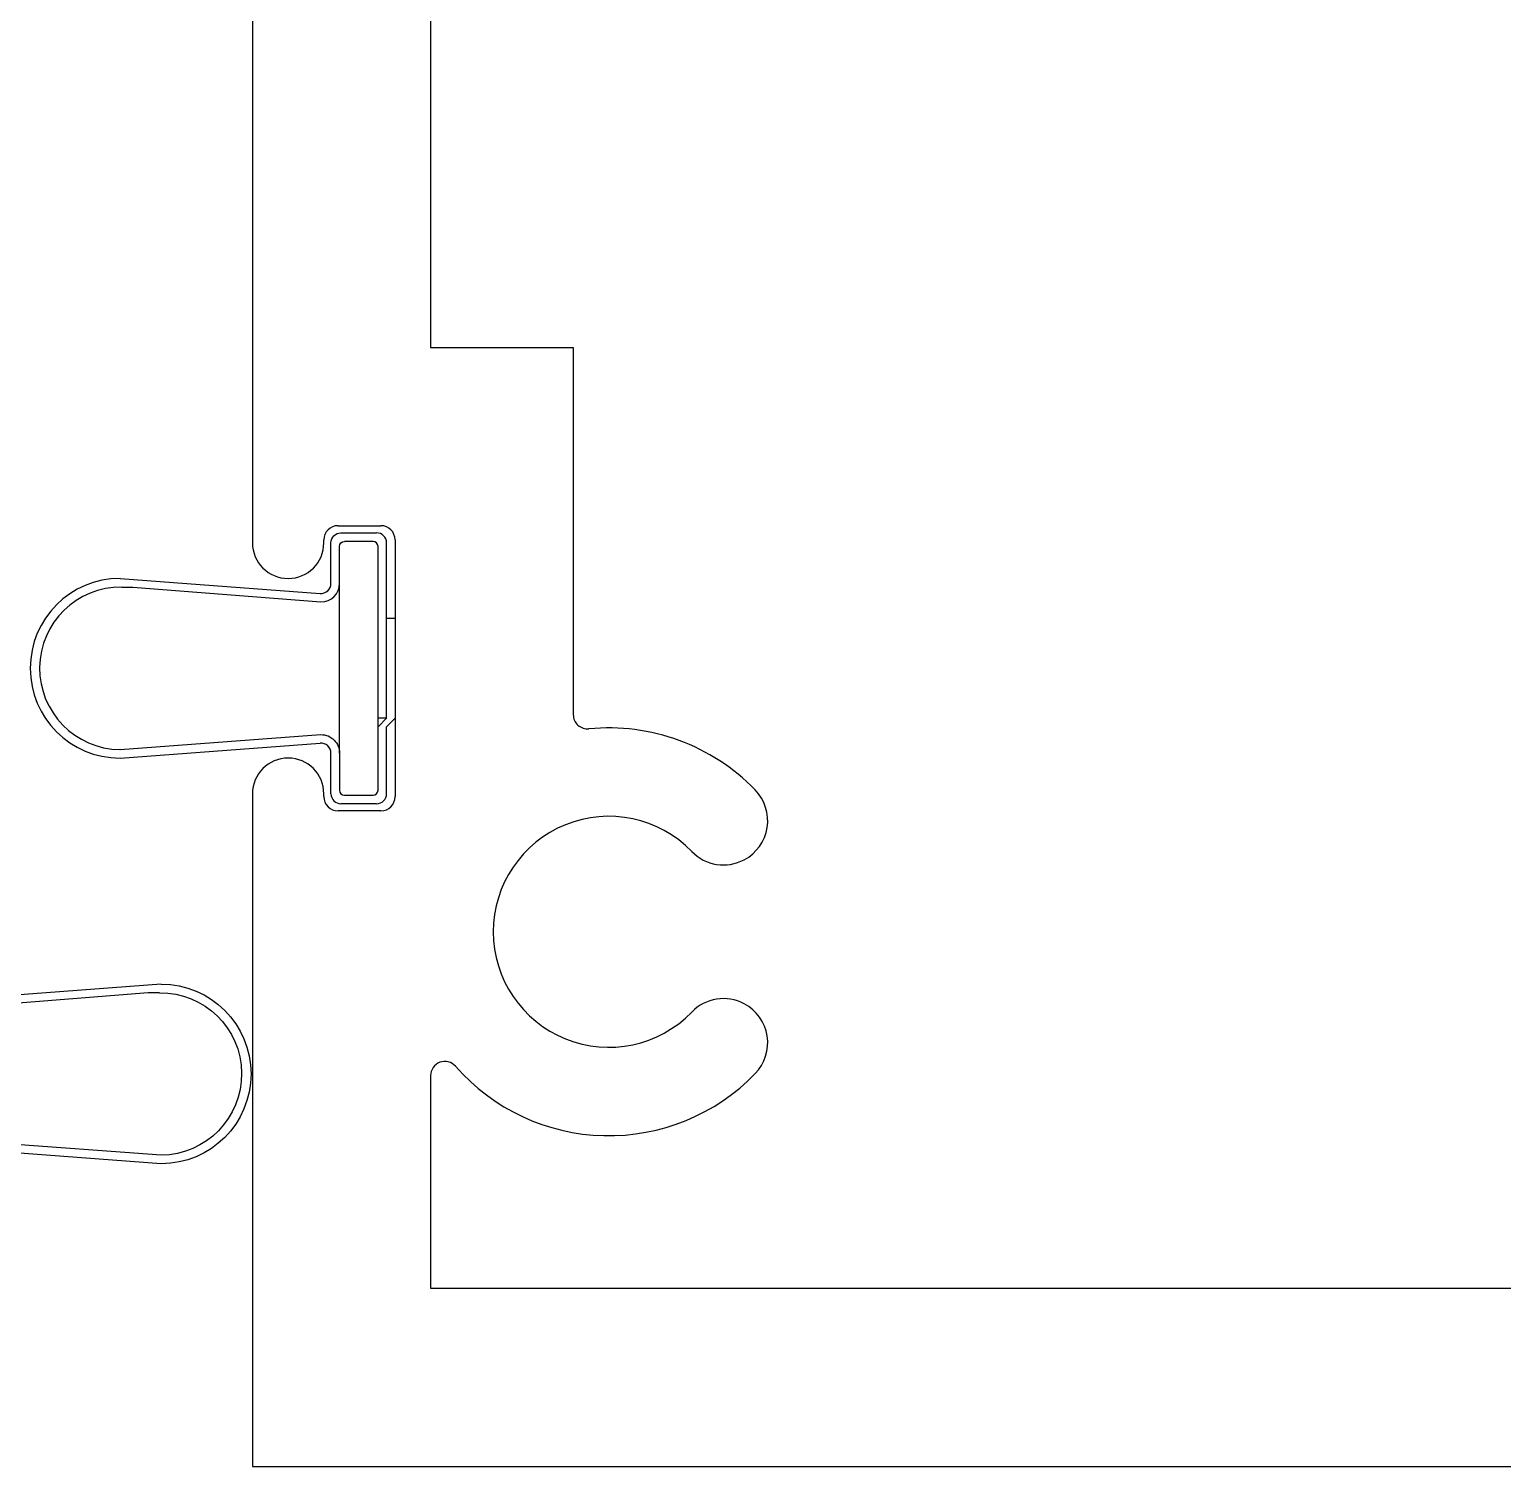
# Model space of a CAD drawing. Extents: x -22 to 360, y -93 to 44.
# Drawn here: x 13.982 to 15.015, y 18.327 to 19.335 of the extents above; entities that cross this region are included whole.
import ezdxf

# ---------------------------------------------------------------- set-up
doc = ezdxf.new("R2010")
doc.units = 0
doc.header["$MEASUREMENT"] = 0
doc.layers.get('0').update_dxf_attribs({"linetype": 'CONTINUOUS'})
doc.layers.add('FRAME', color=1, linetype='CONTINUOUS')

# ---------------------------------------------------------------- blocks, each defined once
blk = doc.blocks.new('3913-1_Frame_Tee_Bar_Component')
at = {"color": 0}
for p, q in [((0.4718, 0.91), (0, 0.91)), ((0, 0.91), (0, -0.91)), ((1.7024, 0.91), (0.6478, 0.91)), ((0.4968, 0.8849), (0.4968, 0.885)), ((0.6228, 0.885), (0.6228, 0.8849)), ((0.4698, 0.8599), (0.4718, 0.8599)), ((0.6478, 0.8599), (0.6498, 0.8599)), ((0.4598, 0.8199), (0.4598, 0.8499)), ((0.6598, 0.8499), (0.6598, 0.8199)), ((0.6498, 0.8099), (0.4698, 0.8099)), ((0.2741, 0.785), (0.125, 0.785)), ((0.125, 0.785), (0.125, -0.785)), ((1.1241, 0.785), (0.7848, 0.785)), ((0.7848, 0.785), (0.7848, 0.6849)), ((0.7848, 0.6849), (0.5273, 0.6849))]:
    blk.add_line(p, q, dxfattribs=at)
for centre, radius, start, end in [((0.4718, 0.885), 0.025, 0, 90), ((0.6478, 0.885), 0.025, 90, 180), ((0.4718, 0.8849), 0.025, 270, 360), ((0.6478, 0.8849), 0.025, 180, 270), ((0.4698, 0.8499), 0.01, 90, 180), ((0.6498, 0.8499), 0.01, 0, 90), ((0.4698, 0.8199), 0.01, 180, 270), ((0.6498, 0.8199), 0.01, 270, 0), ((0.2741, 0.775), 0.01, 311.2679, 90), ((0.375, 0.66), 0.143, 131.2679, 225.9315), ((0.375, 0.66), 0.081, 314.0685, 225.9315), ((0.5273, 0.6749), 0.01, 90, 185.6027), ((0.375, 0.66), 0.143, 314.0685, 5.6027), ((0.2971, 0.5795), 0.031, 332, 45.9315), ((0.4529, 0.5795), 0.031, 134.0685, 208), ((0.2971, 0.5795), 0.031, 225.9315, 332), ((0.4529, 0.5795), 0.031, 208, 314.0685)]:
    blk.add_arc(centre, radius, start, end, dxfattribs=at)
blk = doc.blocks.new('3913_Frame_Tee_Bar_Assembly')
blk.add_blockref('3913-1_Frame_Tee_Bar_Component', (0, 0))
blk = doc.blocks.new('Q250T190')
for p, q in [((-0.063, 0.181), (-0.0525, 0.0405)), ((-0.057, 0.181), (-0.0465, 0.04)), ((0.063, 0.181), (0.0525, 0.0405)), ((0.057, 0.1798), (0.057, 0.1719)), ((0.057, 0.1719), (0.0465, 0.04)), ((-0.088, 0.033), (-0.0595, 0.033)), ((0.0595, 0.033), (0.088, 0.033)), ((-0.095, 0.001), (-0.095, 0.026)), ((-0.089, 0.0235), (-0.089, 0.0035)), ((-0.0595, 0.027), (-0.0855, 0.027)), ((-0.0595, 0.027), (0.0855, 0.027)), ((0.089, 0.0035), (0.089, 0.0235)), ((0.095, 0.026), (0.095, 0.001)), ((-0.0855, 0), (0.0855, 0)), ((-0.035, -0.006), (-0.041, 0)), ((-0.035, -0.006), (-0.035, 0)), ((-0.088, -0.006), (-0.041, -0.006)), ((-0.035, -0.012), (-0.041, -0.006)), ((-0.035, -0.006), (0.088, -0.006)), ((0.035, -0.012), (0.035, -0.006)), ((0.035, -0.012), (-0.035, -0.012))]:
    blk.add_line(p, q)
for centre, radius, start, end in [((0, 0.181), 0.063, 0, 180), ((0, 0.1804), 0.057, 359.3779, 179.3779), ((-0.088, 0.026), 0.007, 90, 180), ((-0.0595, 0.04), 0.007, 270, 4.2588), ((0.0595, 0.04), 0.013, 180, 270), ((0.0595, 0.04), 0.007, 175.7412, 270), ((-0.0855, 0.0235), 0.0035, 90, 180), ((-0.088, 0.001), 0.007, 180, 270), ((-0.0855, 0.0035), 0.0035, 180, 270), ((0.0855, 0.0035), 0.0035, 270, 0), ((0.088, 0.001), 0.007, 270, 0)]:
    blk.add_arc(centre, radius, start, end)
at = {"extrusion": (0, 0, -1)}
for centre, radius, start, end in [((0.0595, 0.04), 0.013, 180, 270.0001), ((-0.088, 0.026), 0.007, 90, 180), ((-0.0855, 0.0235), 0.0035, 90, 180)]:
    blk.add_arc(centre, radius, start, end, dxfattribs=at)

msp = doc.modelspace()

# ---------------------------------------------------------------- block references
at = {"rotation": 90.00000000000001}
msp.add_blockref('Q250T190', (14.2261, 18.8873), dxfattribs=at)
at = {"xscale": -1, "rotation": 270}
msp.add_blockref('Q250T190', (13.893, 18.6028), dxfattribs=at)
at = {"layer": 'FRAME', "rotation": 90}
msp.add_blockref('3913_Frame_Tee_Bar_Assembly', (15.048, 18.3275), dxfattribs=at)

doc.saveas('drawing.dxf')
